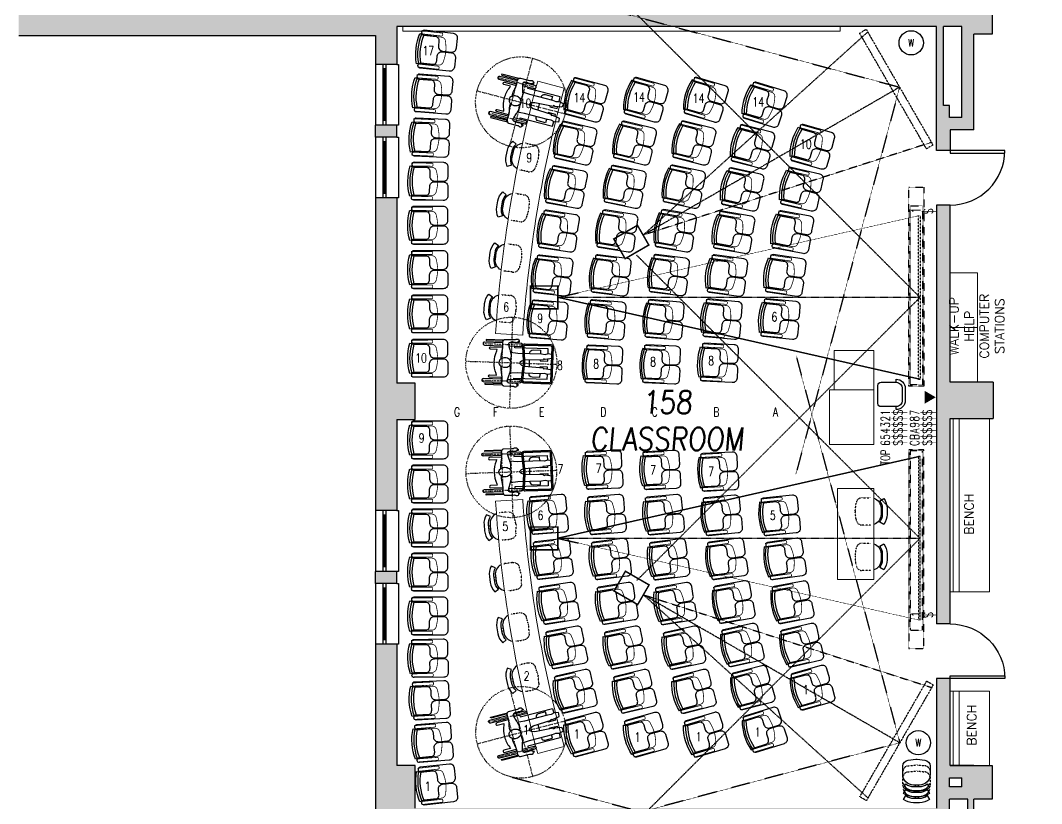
# Model space of a CAD drawing. Extents: x 689 to 4377, y 664 to 3532.
# Drawn here: x 2967 to 3639, y 2058 to 2573 of the extents above; entities that cross this region are included whole.
import ezdxf
from ezdxf.enums import TextEntityAlignment as Align

# ---------------------------------------------------------------- set-up
doc = ezdxf.new("R2010")
doc.units = 0
doc.header["$MEASUREMENT"] = 0
for name, pattern in [('CENTER2', [1.125, 0.75, -0.125, 0.125, -0.125]), ('DASHED2', [0.375, 0.25, -0.125]), ('DOT', [0.25, 0, -0.25]), ('DOT2', [0.125, 0, -0.125])]:
    doc.linetypes.add(name, pattern=pattern)
doc.layers.get('0').update_dxf_attribs({"linetype": 'CONTINUOUS'})
for name, color, linetype in [('A-BELOW', 111, 'CONTINUOUS'), ('A-DOOR', 7, 'CONTINUOUS'), ('A-FS-ID', 6, 'CONTINUOUS'), ('A-FS-NM', 6, 'CONTINUOUS'), ('A-GLAZ', 191, 'CONTINUOUS'), ('A-WL-EX', 171, 'CONTINUOUS'), ('class_ADA', 253, 'CONTINUOUS'), ('class_FILL', 252, 'CONTINUOUS'), ('class_FURN', 30, 'CONTINUOUS'), ('class_OH_TECH', 43, 'DASHED2'), ('class_SWITCHES', 7, 'CONTINUOUS'), ('class_TEXT', 7, 'CONTINUOUS')]:
    doc.layers.add(name, color=color, linetype=linetype)
doc.styles.add('ROMAND', font='romand', dxfattribs={"width": 0.75})
doc.styles.add('RomanS', font='romans.shx')
doc.styles.get("Standard").update_dxf_attribs({"font": 'ROMANS.shx', "width": 0.85, "oblique": 5, "height": 6})

# ---------------------------------------------------------------- blocks, each defined once
blk = doc.blocks.new('IT-SCRN-07')
at = {"linetype": 'DASHED2', "ltscale": 0.5}
for points in [[(186.68, -186.68), (0, 0), (186.68, 186.68)], [(0, 42), (195, 0), (0, -42)]]:
    blk.add_lwpolyline(points, dxfattribs=at)
blk.add_lwpolyline([(5, -44), (0, -44), (0, 44), (5, 44)], close=True, dxfattribs=at)
at = {"linetype": 'DASHED2', "ltscale": 0.5, "const_width": 1}
blk.add_lwpolyline([(195, -7.5), (213, -7.5), (213, 7.5), (195, 7.5)], close=True, dxfattribs=at)
at = {"linetype": 'CENTER2', "ltscale": 0.5}
blk.add_lwpolyline([(0, 0), (195, 0)], dxfattribs=at)
blk = doc.blocks.new('IT-SCRN-09L')
at = {"linetype": 'DASHED2', "ltscale": 0.5}
for points in [[(186.68, -186.68), (0, 0), (186.68, 186.68)], [(0, 54), (238.5, 0), (0, -54)]]:
    blk.add_lwpolyline(points, dxfattribs=at)
for points in [[(-2.5, 58.38), (7.25, 58.38), (7.25, -72.62), (-2.5, -72.62)], [(-1.75, 57.62), (6.5, 57.62), (6.5, -60.44), (-1.75, -60.44)]]:
    blk.add_lwpolyline(points, close=True, dxfattribs=at)
at = {"linetype": 'DASHED2', "ltscale": 0.4}
blk.add_lwpolyline([(0, 54), (1, 54), (1, -54), (0, -54)], close=True, dxfattribs=at)
at = {"linetype": 'DASHED2', "ltscale": 0.5, "const_width": 1}
blk.add_lwpolyline([(238.5, -7.5), (256.5, -7.5), (256.5, 7.5), (238.5, 7.5)], close=True, dxfattribs=at)
at = {"linetype": 'CENTER2', "ltscale": 0.5}
blk.add_lwpolyline([(0, 0), (238.5, 0)], dxfattribs=at)
blk = doc.blocks.new('CHAIR-01')
for points in [[(-8.55, 18.81, -0.160866), (-2, 20.98), (2, 20.98, -0.160866), (8.55, 18.81), (7.04, 16.19, 0.171967), (2, 17.98), (-2, 17.98, 0.171967), (-7.04, 16.19)], [(5.44, 0.58), (0.44, 0.02, -0.055385), (-0.44, 0.02), (-5.44, 0.58, -0.382162), (-9, 4.56), (-9, 9.98, -0.414214), (-2, 16.98), (2, 16.98, -0.414214), (9, 9.98), (9, 4.56, -0.382162)]]:
    blk.add_lwpolyline(points, format="xyb", close=True)
for points in [[(-1, 16.98), (-1, 17.98)], [(1, 16.98), (1, 17.98)]]:
    blk.add_lwpolyline(points)
blk = doc.blocks.new('CHAIR-01A')
blk.add_lwpolyline([(-8.55, 6.53, -0.160866), (-2, 8.69), (2, 8.69, -0.160866), (8.55, 6.53), (7.04, 3.91, 0.171967), (2, 5.69), (-2, 5.69, 0.171967), (-7.04, 3.91)], format="xyb", close=True)
blk.add_lwpolyline([(-8.61, 0, -0.318862), (-2, 4.69), (2, 4.69, -0.318862), (8.61, 0, -0.318862)], format="xyb")
for points in [[(-1, 4.69), (-1, 5.69)], [(1, 4.69), (1, 5.69)]]:
    blk.add_lwpolyline(points)
at = {"linetype": 'DOT2', "ltscale": 0.5}
blk.add_lwpolyline([(8.99, -1.94, -0.013189), (9, -2.31), (9, -7.73, -0.382162), (5.44, -11.7), (0.44, -12.26, -0.055385), (-0.44, -12.26), (-5.44, -11.7, -0.382162), (-9, -7.73), (-9, -2.31, -0.013189), (-8.99, -1.94)], format="xyb", dxfattribs=at)
blk = doc.blocks.new('WC-METAL')
blk.add_circle((0, 0), 8)
at = {"style": 'RomanS', "width": 0.75}
blk.add_text('W', height=5, dxfattribs=at).set_placement((0, 0), align=Align.MIDDLE_CENTER)
blk = doc.blocks.new('SW1')
at = {"const_width": 0.5}
blk.add_lwpolyline([(0, 14), (0, 0)], dxfattribs=at)
at = {"style": 'ROMAND', "width": 0.75}
blk.add_text('S', height=8, dxfattribs=at).set_placement((0, 8.02), align=Align.MIDDLE_CENTER)
blk = doc.blocks.new('TEL')
blk.add_lwpolyline([(-2, 0, 0.5, 10.38, 0), (-11, 0, 10.38, 10.38, 0)], format="xyseb")
at = {"const_width": 0.5}
blk.add_lwpolyline([(-11, -5.2), (-2, 0), (-11, 5.2)], close=True, dxfattribs=at)
blk = doc.blocks.new('STOOL-01')
blk.add_lwpolyline([(-6, 0), (6, 0, -0.414214), (8, -2), (8, -12, -0.414214), (4, -16), (-4, -16, -0.414214), (-8, -12), (-8, -2, -0.414214)], format="xyb", close=True)
blk.add_lwpolyline([(8, -12), (10, -12, -0.414214), (4, -18), (-4, -18, -0.414214), (-10, -12), (-8, -12)], format="xyb")
blk = doc.blocks.new('CHAIR-14-DT')
at = {"ltscale": 0.5, "flags": 128}
for points in [[(-14.44, 6.5), (-14.44, 3.25, -0.414214), (-17.44, 0.25), (-23.44, 0.25, -0.414214), (-26.44, 3.25), (-26.44, 9.5, -0.414214), (-23.44, 12.5), (-4, 12.5, -0.414214), (-2.5, 11), (-2.5, 11, -0.414214), (-4, 9.5), (-11.44, 9.5, 0.414214)], [(-14.44, -6.5), (-14.44, -3.25, 0.414214), (-17.44, -0.25), (-23.44, -0.25, 0.414214), (-26.44, -3.25), (-26.44, -9.5, 0.414214), (-23.44, -12.5), (-4, -12.5, 0.414214), (-2.5, -11), (-2.5, -11, 0.414214), (-4, -9.5), (-11.44, -9.5, -0.414214)]]:
    blk.add_lwpolyline(points, format="xyb", close=True, dxfattribs=at)
at = {"linetype": 'DOT2', "ltscale": 0.5}
blk.add_lwpolyline([(-13.25, -9.25, 0.5, 0.5, 0), (-15.83, -9.25, 0.5, 0.5, -0.353134), (-18.76, -6.88, 0.5, 0.5, 0), (-19.15, -5.07, 0.5, 0.5, -0.053285), (-19.7, 0, 0.5, 0.5, -0.053285), (-19.15, 5.07, 0.5, 0.5, 0), (-18.76, 6.88, 0.5, 0.5, -0.353134), (-15.83, 9.25, 0.5, 0.5, 0), (-13.25, 9.25, 0, 0, 0)], format="xyseb", dxfattribs=at)
at = {"linetype": 'DOT2', "ltscale": 0.5, "const_width": 0.5}
for points in [[(-2.5, 10), (-2.5, 12), (-15.75, 12, 0.414214), (-16.5, 11.25), (-16.5, 10.75, 0.414214), (-15.75, 10)], [(-2.5, -10), (-2.5, -12), (-15.75, -12, -0.414214), (-16.5, -11.25), (-16.5, -10.75, -0.414214), (-15.75, -10)]]:
    blk.add_lwpolyline(points, format="xyb", close=True, dxfattribs=at)
at = {"linetype": 'Continuous'}
blk.add_lwpolyline([(-12.64, 9.25), (-3.99, 9.25), (-1.44, 10, -0.144476), (-1.44, -10), (-3.99, -9.25), (-12.64, -9.25)], format="xyb", dxfattribs=at)
for points in [[(-8.09, 9.71), (-8.09, 10)], [(-8.09, 9.25), (-8.09, 9.5)], [(-6.09, 9.71), (-6.09, 10)], [(-6.09, 9.25), (-6.09, 9.5)], [(-8.09, -9.25), (-8.09, -9.5)], [(-8.09, -9.71), (-8.09, -10)], [(-6.09, -9.25), (-6.09, -9.5)], [(-6.09, -9.71), (-6.09, -10)]]:
    blk.add_lwpolyline(points, dxfattribs=at)
for radius, start, end in [(32.58, 343.50605, 16.49395), (34.08, 343.55808, 16.44192)]:
    blk.add_arc((-35.33, 0), radius, start, end, dxfattribs=at)
blk = doc.blocks.new('CHAIR-13A')
at = {"flags": 128}
for points in [[(1.5, -18.22), (1.5, -1.34, -0.414214), (3, 0.16), (26, 0.16, -0.414214), (27.5, -1.34), (27.5, -18.22, -0.436883), (25.88, -19.72), (16.03, -18.96, 0.038405), (12.97, -18.96), (3.12, -19.72, -0.436883)], [(2.38, -18.22), (2.38, -1.34, -0.414214), (3, -0.72), (26, -0.72, -0.414214), (26.62, -1.34), (26.62, -18.22, -0.436883), (25.95, -18.84), (16.1, -18.09, 0.038405), (12.9, -18.09), (3.05, -18.84, -0.436883)]]:
    blk.add_lwpolyline(points, format="xyb", close=True, dxfattribs=at)
for points in [[(1.69, -2.28), (2.19, -2.28), (2.19, -17.28), (1.69, -17.28)], [(26.81, -2.28), (27.31, -2.28), (27.31, -17.28), (26.81, -17.28)]]:
    blk.add_lwpolyline(points, close=True)
blk = doc.blocks.new('HC-TEMPL')
at = {"color": 253, "linetype": 'DOT'}
for p, q in [((0, 30), (0, -30)), ((-12, 19), (-12, -7)), ((12, 19), (12, -7)), ((-30, 0), (30, 0)), ((-14.75, 6), (14.75, 6))]:
    blk.add_line(p, q, dxfattribs=at)
at = {"color": 253}
for points in [[(-14, 5.86), (-14, 17), (-14.75, 17), (-14.75, 5.45)], [(14.75, 5.45), (14.75, 17), (14, 17), (14, 5.86)], [(6.97, 0.8), (6.57, -4), (6.57, -19.69), (6.29, -22.08), (6.85, -24.19), (6.36, -27.01), (5.45, -27.15), (3.76, -26.79), (2.91, -22.15), (3.34, -21.24), (2.63, -21.17), (2, -8.78), (1.3, -6.67), (0.52, -5.76), (0, -5.68), (-0.52, -5.76), (-1.3, -6.67), (-2, -8.78), (-2.63, -21.17), (-3.34, -21.24), (-2.91, -22.15), (-3.76, -26.79), (-5.45, -27.15), (-6.36, -27.01), (-6.85, -24.19), (-6.29, -22.08), (-6.57, -19.69), (-6.57, -4), (-6.97, 0.8)], [(-14.75, -4.5), (-14.75, -5), (-14, -5), (-14, -4.24)], [(-11, -2), (-10, -2), (-10, -24), (-6.8, -24)], [(6.8, -24), (10, -24), (10, -2), (11, -2)], [(14, -4.24), (14, -5), (14.75, -5), (14.75, -4.5)], [(-3.25, -24), (-2, -24), (-2, -19), (-2.52, -19)], [(2.52, -19), (2, -19), (2, -24), (3.25, -24)]]:
    blk.add_lwpolyline(points, dxfattribs=at)
for points in [[(-11, 5.86), (-11, 18, 1), (-13, 18), (-13, 6.02, 1)], [(-11, 6), (-10, 6), (-10, 14, -1), (-8.5, 14), (-8.5, 9.5), (-7.5, 9.75, -0.123106), (0, 11.25, -0.123106), (7.5, 9.75), (8.5, 9.5), (8.5, 14, -1), (10, 14), (10, 6), (11, 6)], [(13, 6.02), (13, 18, 1), (11, 18), (11, 5.86, 1)], [(-2.43, 6.71, 0.009012), (-3.41, 6.79, 0.040464), (-4.18, 6.76, 0.024009), (-6.95, 6.33, -0.02518), (-9.6, 5.92, -0.062246), (-12.47, 5.98, 0.115331), (-14.03, 5.85, 0.037518), (-14.31, 5.73, 0.035722), (-14.59, 5.57, 0.094361), (-15.15, 5, 0.148049), (-15.29, 4.51), (-15.29, -0.69), (-15.29, -1.61, -0.11973), (-15.36, -1.89, 0.046388), (-15.65, -2.59, 0.031539), (-15.71, -2.89, 0.017582), (-15.79, -3.44, 0.384464), (-15.01, -4.48, 0.325919), (-13.68, -3.86, 0.055549), (-13.4, -3.19, 0.074743), (-13.32, -2.66, 0.052222), (-13.42, -1.88, -0.045141), (-13.54, -0.97, -0.049351), (-13.43, 0.87, -0.103824), (-13.11, 1.7, -0.053783), (-12.93, 1.93, -0.074353), (-12.76, 2.05, -0.158953), (-12.03, 2.18, -0.041249), (-9.31, 1.56, -0.003698), (-7.91, 1.1, 0.006681), (-7.13, 0.86, 0.005459), (-6.14, 0.56, 0.007155), (-5.38, 0.36, 0.061185), (-4.97, 0.31, 0.015766), (-3.41, 0.36, 0.062077), (-2.61, 0.51, 0.029276), (-1.74, 0.85)], [(2.43, 6.71, -0.009012), (3.41, 6.79, -0.040464), (4.18, 6.76, -0.024009), (6.95, 6.33, 0.02518), (9.6, 5.92, 0.062246), (12.47, 5.98, -0.115331), (14.03, 5.85, -0.037518), (14.31, 5.73, -0.035722), (14.59, 5.57, -0.094361), (15.15, 5, -0.148049), (15.29, 4.51), (15.29, -0.69), (15.29, -1.61, 0.11973), (15.36, -1.89, -0.046388), (15.65, -2.59, -0.031539), (15.71, -2.89, -0.017582), (15.79, -3.44, -0.384464), (15.01, -4.48, -0.325919), (13.68, -3.86, -0.055549), (13.4, -3.19, -0.074743), (13.32, -2.66, -0.052222), (13.42, -1.88, 0.045141), (13.54, -0.97, 0.049351), (13.43, 0.87, 0.103824), (13.11, 1.7, 0.053783), (12.93, 1.93, 0.074353), (12.76, 2.05, 0.158953), (12.03, 2.18, 0.041249), (9.31, 1.56, 0.003698), (7.91, 1.1, -0.006681), (7.13, 0.86, -0.005459), (6.14, 0.56, -0.007155), (5.38, 0.36, -0.061185), (4.97, 0.31, -0.015766), (3.41, 0.36, -0.062077), (2.61, 0.51, -0.029276), (1.74, 0.85)], [(-13, 1.85), (-13, -6, 1), (-11, -6), (-11, 2, 1)], [(11, 2), (11, -6, 1), (13, -6), (13, 1.85, 1)], [(-6.57, -19), (-9, -19), (-9, -14, -0.414214), (-7, -12), (-6.57, -12)], [(-2.16, -12), (0, -12), (2.16, -12, -0.414214)], [(6.57, -12), (7, -12, -0.414214), (9, -14), (9, -19), (6.57, -19)]]:
    blk.add_lwpolyline(points, format="xyb", dxfattribs=at)
blk.add_lwpolyline([(0, 8.17, 0.122026), (-1.16, 7.89, 0.105329), (-2.22, 7, 0.087994), (-2.89, 5.74, 0.078725), (-3.14, 4.17, 0.078725), (-2.89, 2.6, 0.087994), (-2.22, 1.35, 0.105329), (-1.16, 0.46, 0.122026), (0, 0.17, 0.122026), (1.16, 0.46, 0.105329), (2.22, 1.35, 0.087994), (2.89, 2.6, 0.078725), (3.14, 4.17, 0.078725), (2.89, 5.74, 0.087994), (2.22, 7, 0.105329), (1.16, 7.89, 0.122026)], format="xyb", close=True, dxfattribs=at)
at = {"color": 253, "linetype": 'DOT'}
blk.add_circle((0, 0), 30, dxfattribs=at)

msp = doc.modelspace()

# ---------------------------------------------------------------- hatches: boundary and pattern name
at = {"layer": 'class_FILL'}
h = msp.add_hatch(color=256, dxfattribs=at)
h.dxf.hatch_style = 1
h.paths.add_polyline_path([(3214.81344, 2569.49503), (3570.18844, 2569.49503), (3570.18844, 2487.87003), (3579.18844, 2487.87003), (3579.18844, 2501.49503), (3594.81344, 2501.49503), (3594.81344, 2564.49503), (3606.81344, 2564.49503), (3606.81344, 2586.49503), (3594.81344, 2586.49503), (3594.81344, 2816.49503), (3606.81344, 2816.49503), (3606.81344, 2838.49503), (3574.81344, 2838.49503), (3574.81344, 2830.49503), (3586.81344, 2830.49503), (3586.81344, 2782.49503), (3538.81344, 2782.49503), (3538.81344, 2778.49503), (3574.81344, 2778.49503), (3574.81344, 2577.49503), (3424.81344, 2577.49503), (3424.81344, 2768.49503), (3497.81344, 2768.49503), (3497.81344, 2830.49503), (3538.81344, 2830.49503), (3538.81344, 2838.49503), (3473.31344, 2838.49503), (3473.31344, 2830.49503), (3489.81344, 2830.49503), (3489.81344, 2776.49503), (3424.81344, 2776.49503), (3424.81344, 2830.49503), (3441.31344, 2830.49503), (3441.31344, 2838.49503), (3418.81344, 2838.49503), (3418.81344, 2834.49503), (3420.81344, 2834.49503), (3420.81344, 2577.49503), (3412.81344, 2577.49503), (3412.81344, 2585.49503), (3396.81344, 2585.49503), (3396.81344, 2577.49503), (3384.81344, 2577.49503), (3384.81344, 2834.49503), (3386.81344, 2834.49503), (3386.81344, 2838.49503), (3260.81344, 2838.49503), (3260.81344, 2830.49503), (3262.81344, 2830.49503), (3262.81344, 2794.49503), (3270.81344, 2794.49503), (3270.81344, 2818.49503), (3380.81344, 2818.49503), (3380.81344, 2577.49503), (3216.81344, 2577.49503), (3216.81344, 2614.96026), (3208.81344, 2614.96026), (3208.81344, 2585.49503), (3199.81344, 2585.49503), (3199.81344, 2818.49503), (3208.81344, 2818.49503), (3208.81344, 2614.96026), (3216.81344, 2614.96026), (3216.81344, 2717.49503), (3262.81344, 2717.49503), (3262.81344, 2733.49503), (3258.81344, 2733.49503), (3258.81344, 2721.49503), (3216.81344, 2721.49503), (3216.81344, 2745.49503), (3258.81344, 2745.49503), (3258.81344, 2733.49503), (3262.81344, 2733.49503), (3262.81344, 2749.49503), (3216.81344, 2749.49503), (3216.81344, 2830.49503), (3224.81344, 2830.49503), (3224.81344, 2838.49503), (3183.81344, 2838.49503), (3183.81344, 2826.49503), (3166.81344, 2826.49503), (3166.81344, 2818.49503), (3191.81344, 2818.49503), (3191.81344, 2727.24503), (3092.81344, 2727.24503), (3092.81344, 2818.49503), (3118.81344, 2818.49503), (3118.81344, 2826.49503), (3101.81344, 2826.49503), (3101.81344, 2838.49503), (3068.81344, 2838.49503), (3068.81344, 2830.49503), (3084.81344, 2830.49503), (3084.81344, 2719.24503), (3191.81344, 2719.24503), (3191.81344, 2585.49503), (3187.81344, 2585.49503), (3187.81344, 2577.49503), (3016.81344, 2577.49503), (3016.81344, 2830.49503), (3032.81344, 2830.49503), (3032.81344, 2838.49503), (2969.81344, 2838.49503), (2969.81344, 2830.49503), (2981.81344, 2830.49503), (2981.81344, 2818.49503), (2997.81344, 2818.49503), (2997.81344, 2830.49503), (3008.81344, 2830.49503), (3008.81344, 2577.49503), (2997.81344, 2577.49503), (2997.81344, 2585.49503), (2981.81344, 2585.49503), (2981.81344, 2577.49503), (2965.81344, 2577.49503), (2965.81344, 2563.49503), (3200.81344, 2563.49503), (3200.81344, 2544.49503), (3214.81344, 2544.49503)])
h.paths.add_polyline_path([(3270.81344, 2826.49503), (3270.81344, 2830.49503), (3368.81344, 2830.49503), (3368.81344, 2826.49503)], flags=16)
h.paths.add_polyline_path([(3574.81344, 2569.49503), (3586.81344, 2569.49503), (3586.81344, 2541.49503), (3586.81344, 2509.49503), (3578.81344, 2509.49503), (3578.81344, 2517.49503), (3574.81344, 2517.49503)], flags=16)
h.paths.add_polyline_path([(3582.81344, 2577.49503), (3582.81344, 2778.49503), (3586.81344, 2778.49503), (3586.81344, 2577.49503)], flags=16)
h = msp.add_hatch(color=256, dxfattribs=at)
h.dxf.hatch_style = 1
h.paths.add_polyline_path([(3214.81344, 2504.49503), (3200.81344, 2504.49503), (3200.81344, 2496.49503), (3214.81344, 2496.49503)])
h.paths.add_polyline_path([(3214.81344, 2456.49503), (3200.81344, 2456.49503), (3200.81344, 2250.49503), (3214.81344, 2250.49503), (3214.81344, 2310.49503), (3226.81344, 2310.49503), (3226.81344, 2334.49503), (3214.81344, 2334.49503)])
h = msp.add_hatch(color=256, dxfattribs=at)
h.dxf.hatch_style = 1
h.paths.add_polyline_path([(3607.43844, 2335.12003), (3579.18844, 2335.12003), (3579.18844, 2371.12003), (3579.18844, 2451.87003), (3570.18844, 2451.87003), (3570.18844, 2175.87003), (3579.18844, 2175.87003), (3579.18844, 2311.12003), (3607.43844, 2311.12003)])
h.paths.add_polyline_path([(3616.20897, 2347.69604), (3616.20897, 2396.41032), (3577.20897, 2396.41032), (3577.20897, 2347.69604)], flags=9)
h = msp.add_hatch(color=256, dxfattribs=at)
h.dxf.hatch_style = 1
h.paths.add_polyline_path([(3214.81344, 2210.49503), (3200.81344, 2210.49503), (3200.81344, 2202.49503), (3214.81344, 2202.49503)])
h = msp.add_hatch(color=256, dxfattribs=at)
h.dxf.hatch_style = 1
h.paths.add_polyline_path([(3214.81344, 2162.49503), (3200.81344, 2162.49503), (3200.81344, 1956.49503), (3214.81344, 1956.49503), (3214.81344, 2046.49503), (3355.35203, 2046.49503), (3380.22928, 2053.16087), (3381.56344, 2054.49503), (3226.81344, 2054.49503), (3226.81344, 2082.49503), (3214.81344, 2082.49503)])
h.paths.add_polyline_path([(3380.22928, 2053.16087), (3355.35203, 2046.49503), (3373.56344, 2046.49503)], flags=17)
h.paths.add_polyline_path([(3385.20844, 2054.49503), (3381.56344, 2054.49503), (3380.22928, 2053.16087)], flags=17)
h.paths.add_polyline_path([(3594.81344, 2060.49503), (3606.81344, 2060.49503), (3606.81344, 2082.49503), (3579.18844, 2082.49503), (3579.18844, 2139.87003), (3570.18844, 2139.87003), (3570.18844, 2054.49503), (3385.20844, 2054.49503), (3380.22928, 2053.16087), (3373.56344, 2046.49503), (3570.18844, 2046.49503), (3570.18844, 1968.12003), (3579.18844, 1968.12003), (3579.18844, 1992.49503), (3594.81344, 1992.49503)])
h.paths.add_polyline_path([(3578.81344, 2060.49503), (3590.81344, 2060.49503), (3590.81344, 2008.49503), (3586.81344, 2008.49503), (3586.81344, 2000.49503), (3578.81344, 2000.49503)], flags=16)
h.paths.add_polyline_path([(3578.81344, 2068.49503), (3578.81344, 2074.49503), (3586.81344, 2074.49503), (3586.81344, 2068.49503)], flags=16)

# ---------------------------------------------------------------- linework, layer by layer
at = {"layer": 'A-BELOW'}
for p, q in [((3200.81344, 2544.49503), (3200.81344, 2504.49503)), ((3214.81344, 2544.49503), (3215.81344, 2544.49503)), ((3215.81344, 2544.49503), (3215.81344, 2504.49503)), ((3215.81344, 2504.49503), (3214.81344, 2504.49503)), ((3200.81344, 2496.49503), (3200.81344, 2456.49503)), ((3214.81344, 2496.49503), (3215.81344, 2496.49503)), ((3215.81344, 2496.49503), (3215.81344, 2456.49503)), ((3215.81344, 2456.49503), (3214.81344, 2456.49503)), ((3200.81344, 2250.49503), (3200.81344, 2210.49503)), ((3214.81344, 2250.49503), (3215.81344, 2250.49503)), ((3215.81344, 2250.49503), (3215.81344, 2210.49503)), ((3215.81344, 2210.49503), (3214.81344, 2210.49503)), ((3200.81344, 2202.49503), (3200.81344, 2162.49503)), ((3214.81344, 2202.49503), (3215.81344, 2202.49503)), ((3215.81344, 2202.49503), (3215.81344, 2162.49503)), ((3215.81344, 2162.49503), (3214.81344, 2162.49503))]:
    msp.add_line(p, q, dxfattribs=at)
at = {"layer": 'A-DOOR', "linetype": 'Continuous', "lineweight": -3}
for points in [[(3579.18844, 2487.87003), (3579.18844, 2486.12003), (3615.18844, 2486.12003), (3615.18844, 2487.87003)], [(3579.18844, 2139.87003), (3579.18844, 2141.62003), (3615.18844, 2141.62003), (3615.18844, 2139.87003)]]:
    msp.add_lwpolyline(points, close=True, dxfattribs=at)
msp.add_arc((3579.18844, 2487.87003), 36, 270, 0, dxfattribs=at)
at = {"layer": 'A-DOOR', "linetype": 'Continuous', "lineweight": -3, "extrusion": (0, 0, -1)}
msp.add_arc((-3579.18844, 2139.87003), 36, 90, 180, dxfattribs=at)
at = {"layer": 'A-GLAZ'}
for p, q in [((3205.81344, 2504.49503), (3205.81344, 2544.49503)), ((3207.81344, 2504.49503), (3207.81344, 2544.49503)), ((3207.81344, 2541.49503), (3205.81344, 2541.49503)), ((3206.06344, 2507.49503), (3206.06344, 2541.49503)), ((3206.56344, 2507.49503), (3206.56344, 2541.49503)), ((3206.81344, 2507.49503), (3206.81344, 2541.49503)), ((3207.81344, 2507.49503), (3205.81344, 2507.49503)), ((3205.81344, 2456.49503), (3205.81344, 2496.49503)), ((3207.81344, 2456.49503), (3207.81344, 2496.49503)), ((3207.81344, 2493.49503), (3205.81344, 2493.49503)), ((3206.06344, 2459.49503), (3206.06344, 2493.49503)), ((3206.56344, 2459.49503), (3206.56344, 2493.49503)), ((3206.81344, 2459.49503), (3206.81344, 2493.49503)), ((3207.81344, 2459.49503), (3205.81344, 2459.49503)), ((3205.81344, 2210.49503), (3205.81344, 2250.49503)), ((3207.81344, 2247.49503), (3205.81344, 2247.49503)), ((3206.06344, 2213.49503), (3206.06344, 2247.49503)), ((3206.56344, 2213.49503), (3206.56344, 2247.49503)), ((3206.81344, 2213.49503), (3206.81344, 2247.49503)), ((3207.81344, 2210.49503), (3207.81344, 2250.49503)), ((3207.81344, 2213.49503), (3205.81344, 2213.49503)), ((3205.81344, 2162.49503), (3205.81344, 2202.49503)), ((3207.81344, 2199.49503), (3205.81344, 2199.49503)), ((3206.06344, 2165.49503), (3206.06344, 2199.49503)), ((3206.56344, 2165.49503), (3206.56344, 2199.49503)), ((3206.81344, 2165.49503), (3206.81344, 2199.49503)), ((3207.81344, 2162.49503), (3207.81344, 2202.49503)), ((3207.81344, 2165.49503), (3205.81344, 2165.49503))]:
    msp.add_line(p, q, dxfattribs=at)
at = {"layer": 'A-WL-EX'}
for p, q in [((3606.81344, 2586.49503), (3606.81344, 2564.49503)), ((3570.18844, 2569.49503), (3214.81344, 2569.49503)), ((3214.81344, 2569.49503), (3214.81344, 2544.49503)), ((3570.18844, 2487.87003), (3570.18844, 2569.49503)), ((3586.81344, 2569.49503), (3574.81344, 2569.49503)), ((3574.81344, 2517.49503), (3574.81344, 2569.49503)), ((3586.81344, 2541.49503), (3586.81344, 2569.49503)), ((2965.81344, 2563.49503), (3200.81344, 2563.49503)), ((3200.81344, 2563.49503), (3200.81344, 2544.49503)), ((3606.81344, 2564.49503), (3594.81344, 2564.49503)), ((3594.81344, 2501.49503), (3594.81344, 2564.49503)), ((3214.81344, 2544.49503), (3200.81344, 2544.49503)), ((3586.81344, 2509.49503), (3586.81344, 2541.49503)), ((3578.81344, 2517.49503), (3574.81344, 2517.49503)), ((3578.81344, 2509.49503), (3578.81344, 2517.49503)), ((3586.81344, 2509.49503), (3578.81344, 2509.49503)), ((3200.81344, 2496.49503), (3200.81344, 2504.49503)), ((3214.81344, 2504.49503), (3200.81344, 2504.49503)), ((3214.81344, 2496.49503), (3214.81344, 2504.49503)), ((3594.81344, 2501.49503), (3579.18844, 2501.49503)), ((3579.18844, 2501.49503), (3579.18844, 2487.87003)), ((3214.81344, 2496.49503), (3200.81344, 2496.49503)), ((3579.18844, 2487.87003), (3570.18844, 2487.87003)), ((3200.81344, 2456.49503), (3200.81344, 2250.49503)), ((3214.81344, 2456.49503), (3200.81344, 2456.49503)), ((3214.81344, 2456.49503), (3214.81344, 2334.49503)), ((3579.18844, 2451.87003), (3570.18844, 2451.87003)), ((3570.18844, 2451.87003), (3570.18844, 2175.87003)), ((3579.18844, 2335.12003), (3579.18844, 2451.87003)), ((3226.81344, 2334.49503), (3214.81344, 2334.49503)), ((3226.81344, 2310.49503), (3226.81344, 2334.49503)), ((3607.43844, 2335.12003), (3579.18844, 2335.12003)), ((3607.43844, 2335.12003), (3607.43844, 2311.12003)), ((3214.81344, 2310.49503), (3214.81344, 2250.49503)), ((3214.81344, 2310.49503), (3226.81344, 2310.49503)), ((3579.18844, 2175.87003), (3579.18844, 2311.12003)), ((3579.18844, 2311.12003), (3607.43844, 2311.12003)), ((3214.81344, 2250.49503), (3200.81344, 2250.49503)), ((3200.81344, 2202.49503), (3200.81344, 2210.49503)), ((3214.81344, 2210.49503), (3200.81344, 2210.49503)), ((3214.81344, 2202.49503), (3214.81344, 2210.49503)), ((3214.81344, 2202.49503), (3200.81344, 2202.49503)), ((3579.18844, 2175.87003), (3570.18844, 2175.87003)), ((3200.81344, 2162.49503), (3200.81344, 1956.49503)), ((3214.81344, 2162.49503), (3200.81344, 2162.49503)), ((3214.81344, 2162.49503), (3214.81344, 2082.49503)), ((3570.18844, 2139.87003), (3570.18844, 2054.49503)), ((3579.18844, 2139.87003), (3570.18844, 2139.87003)), ((3579.18844, 2082.49503), (3579.18844, 2139.87003)), ((3226.81344, 2082.49503), (3214.81344, 2082.49503)), ((3226.81344, 2054.49503), (3226.81344, 2082.49503)), ((3579.18844, 2082.49503), (3606.81344, 2082.49503)), ((3594.81344, 2082.49503), (3579.18844, 2082.49503)), ((3606.81344, 2082.49503), (3606.81344, 2060.49503)), ((3578.81344, 2074.49503), (3586.81344, 2074.49503)), ((3578.81344, 2068.49503), (3578.81344, 2074.49503)), ((3586.81344, 2068.49503), (3586.81344, 2074.49503)), ((3586.81344, 2068.49503), (3578.81344, 2068.49503)), ((3578.81344, 2000.49503), (3578.81344, 2060.49503)), ((3590.81344, 2060.49503), (3578.81344, 2060.49503)), ((3590.81344, 2008.49503), (3590.81344, 2060.49503)), ((3594.81344, 1992.49503), (3594.81344, 2060.49503)), ((3606.81344, 2060.49503), (3594.81344, 2060.49503))]:
    msp.add_line(p, q, dxfattribs=at)
at = {"layer": 'class_FURN', "lineweight": 13}
for points in [[(3218.81344, 2566.49503), (3506.81344, 2566.49503), (3506.81344, 2569.49503), (3218.81344, 2569.49503)], [(3579.18844, 2371.12003), (3597.18844, 2371.12003), (3597.18844, 2407.12003), (3579.18844, 2407.12003)], [(3579.18844, 2335.12003), (3597.18844, 2335.12003), (3597.18844, 2371.12003), (3579.18844, 2371.12003)], [(3528.81344, 2355.99503), (3502.81344, 2355.99503), (3502.81344, 2329.99503), (3528.81344, 2329.99503)], [(3528.81344, 2293.99503), (3499.81344, 2293.99503), (3499.81344, 2329.99503), (3528.81344, 2329.99503)], [(3504.94567, 2265.03349), (3504.94567, 2205.03349), (3528.94567, 2205.03349), (3528.94567, 2265.03349)]]:
    msp.add_lwpolyline(points, close=True, dxfattribs=at)
for points in [[(3324.93037, 2528.7711, 0.050058064), (3297.74797, 2366.0474), (3279.78655, 2367.2253, -0.050058064), (3307.56131, 2533.49503)], [(3324.93037, 2095.21897, -0.050058064), (3297.74797, 2257.94266), (3279.78655, 2256.76477, 0.050058064), (3307.56131, 2090.49503)]]:
    msp.add_lwpolyline(points, format="xyb", close=True, dxfattribs=at)
for points in [[(3579.23011, 2197.12003), (3605.06344, 2197.12003), (3605.06344, 2311.12003)], [(3581.06344, 2197.12003), (3581.06344, 2311.12003)], [(3585.06344, 2197.12003), (3585.06344, 2311.12003)], [(3605.06344, 2082.49503), (3605.06344, 2131.47806), (3579.06344, 2131.47806)], [(3581.06344, 2082.49503), (3581.06344, 2131.47806)], [(3585.06344, 2082.49503), (3585.06344, 2131.47806)]]:
    msp.add_lwpolyline(points, dxfattribs=at)

# ---------------------------------------------------------------- block references
at = {"layer": 'class_ADA', "lineweight": 13}
for p, rotation in [((3296.65639, 2519.51819), 75.35820721856663), ((3290.1711, 2347.93242), 87.99999999999982)]:
    msp.add_blockref('HC-TEMPL', p, dxfattribs=dict(at, rotation=rotation))
at = {"layer": 'class_ADA', "lineweight": 13, "xscale": -1}
for p, rotation in [((3290.1711, 2276.05764), 92.00000000000016), ((3296.65639, 2104.47187), 104.6417927814334)]:
    msp.add_blockref('HC-TEMPL', p, dxfattribs=dict(at, rotation=rotation))
at = {"layer": 'class_FURN', "lineweight": 13}
for name, p, rotation in [('CHAIR-14-DT', (3227.43978, 2555.00131), 173.6842820685515), ('CHAIR-14-DT', (3224.69954, 2525.93958), 175.54269733359), ('CHAIR-14-DT', (3443.74838, 2522.00753), 162.7949497508828), ('CHAIR-14-DT', (3222.9032, 2496.80426), 177.4011125986283), ('CHAIR-14-DT', (3435.62576, 2493.7126), 165.17069454566), ('CHAIR-14-DT', (3475.07591, 2493.93546), 164.2914153703829), ('CHAIR-01A', (3295.74142, 2484.24462), 77.65078621358307), ('CHAIR-14-DT', (3222.05267, 2467.62602), 179.2595278636669), ('CHAIR-14-DT', (3428.68302, 2465.10528), 167.5464393404377), ('CHAIR-14-DT', (3467.71113, 2465.35573), 166.8079766085558), ('CHAIR-01A', (3289.51236, 2451.05534), 79.94336520859747), ('CHAIR-14-DT', (3221.97751, 2438.43442), 180.0000000011696), ('CHAIR-14-DT', (3422.9321, 2436.23476), 169.9221841352152), ('CHAIR-14-DT', (3461.60834, 2436.4802), 169.3245378467294), ('CHAIR-01A', (3284.61593, 2417.64345), 82.23594420361452), ('CHAIR-14-DT', (3221.97751, 2409.2425), 180.0000000011692), ('CHAIR-14-DT', (3418.38288, 2407.15066), 172.2979289299925), ('CHAIR-14-DT', (3456.7793, 2407.36454), 171.8410990849021), ('CHAIR-14-DT', (3221.97751, 2380.05059), 180.0000000011692), ('CHAIR-01A', (3281.05998, 2384.06244), 84.52852319863173), ('CHAIR-14-DT', (3415.04318, 2377.90298), 174.6736737247701), ('CHAIR-14-DT', (3453.23334, 2378.06494), 174.3576603230754), ('CHAIR-14-DT', (3221.97751, 2350.85867), 180.0000000011692), ('CHAIR-13A', (3317.60844, 2361.33647), 268.0000000000001), ('CHAIR-14-DT', (3412.91875, 2348.542), 177.0494185195475), ('STOOL-01', (3531.64107, 2327.05325, 90), 90), ('CHAIR-14-DT', (3221.97751, 2297.00297), 180.0000000011692), ('CHAIR-14-DT', (3336.77048, 2276.6975), 182.5738928521488), ('CHAIR-14-DT', (3374.81626, 2276.5823), 182.7135810561279), ('CHAIR-14-DT', (3221.97751, 2267.99855), 180.0000000011692), ('CHAIR-14-DT', (3300.55435, 2246.8798), 184.5324297455601), ('CHAIR-14-DT', (3338.6928, 2246.71827), 184.7638622870182), ('CHAIR-14-DT', (3376.84658, 2246.54351), 185.019917087938), ('CHAIR-01A', (3528.94567, 2250.03349), 270), ('CHAIR-14-DT', (3221.97751, 2238.99414), 180.0000000011692), ('CHAIR-14-DT', (3303.46721, 2217.03776), 186.6174339176714), ('CHAIR-14-DT', (3341.7593, 2216.83439), 186.9538317218876), ('CHAIR-14-DT', (3380.08409, 2216.61076), 187.3262531197481), ('CHAIR-01A', (3528.94567, 2220.03349), 270), ('CHAIR-14-DT', (3221.97751, 2209.98972), 180.0000000011692), ('CHAIR-14-DT', (3307.46385, 2187.32146), 188.7024380897823), ('CHAIR-14-DT', (3345.96552, 2187.08951), 189.1438011567567), ('CHAIR-14-DT', (3384.52355, 2186.83254), 189.6325891515583), ('CHAIR-14-DT', (3221.97751, 2180.98972), 180.0000000011692), ('CHAIR-14-DT', (3312.53899, 2157.77023), 190.7874422618937), ('CHAIR-14-DT', (3351.3053, 2157.5271), 191.333770591626), ('CHAIR-14-DT', (3390.15774, 2157.25709), 191.9389251833683), ('CHAIR-14-DT', (3222.10097, 2152.91727), 180.9490224498358), ('CHAIR-14-DT', (3318.68591, 2128.42322), 192.872446434005), ('CHAIR-14-DT', (3357.77084, 2128.19032), 193.5237400264954), ('CHAIR-14-DT', (3396.97756, 2127.93233), 194.2452612151784), ('CHAIR-14-DT', (3223.01257, 2124.86), 182.7481501040404), ('CHAIR-14-DT', (3325.89647, 2099.31927), 194.9574506061162), ('CHAIR-14-DT', (3365.35271, 2099.12203), 195.7137094613647), ('CHAIR-14-DT', (3404.97195, 2098.90578), 196.5515972469886), ('CHAIR-14-DT', (3224.81048, 2096.65779), 184.5472777582448), ('CHAIR-14-DT', (3227.49293, 2068.52592), 186.3464054124489)]:
    msp.add_blockref(name, p, dxfattribs=dict(at, rotation=rotation))
msp.add_blockref('WC-METAL', (3553.50951, 2558.72345), dxfattribs=at)
at = {"layer": 'class_FURN', "lineweight": 13, "xscale": -1}
for name, p, rotation in [('CHAIR-14-DT', (3325.89647, 2524.67079), 345.0425493938837), ('CHAIR-14-DT', (3365.35271, 2524.86803), 344.2862905386353), ('CHAIR-14-DT', (3404.97195, 2525.08429), 343.4484027530114), ('CHAIR-14-DT', (3318.68591, 2495.56685), 347.1275535659951), ('CHAIR-14-DT', (3357.77084, 2495.79975), 346.4762599735046), ('CHAIR-14-DT', (3396.97756, 2496.05773), 345.7547387848215), ('CHAIR-14-DT', (3312.53899, 2466.21983), 349.2125577381063), ('CHAIR-14-DT', (3351.3053, 2466.46297), 348.666229408374), ('CHAIR-14-DT', (3390.15774, 2466.73298), 348.0610748166316), ('CHAIR-14-DT', (3307.46385, 2436.66861), 351.2975619102177), ('CHAIR-14-DT', (3345.96552, 2436.90055), 350.8561988432434), ('CHAIR-14-DT', (3384.52355, 2437.15753), 350.3674108484418), ('CHAIR-14-DT', (3303.46721, 2406.9523), 353.3825660823287), ('CHAIR-14-DT', (3341.7593, 2407.15568), 353.0461682781125), ('CHAIR-14-DT', (3380.08409, 2407.37931), 352.6737468802519), ('CHAIR-14-DT', (3300.55435, 2377.11027), 355.4675702544399), ('CHAIR-14-DT', (3338.6928, 2377.2718), 355.2361377129819), ('CHAIR-14-DT', (3376.84658, 2377.44655), 354.9800829120621), ('CHAIR-14-DT', (3336.77048, 2347.29256), 357.4261071478512), ('CHAIR-14-DT', (3374.81626, 2347.40776), 357.2864189438721), ('CHAIR-13A', (3317.60844, 2262.65359), 272), ('CHAIR-14-DT', (3412.91875, 2275.44806), 2.95058148045249), ('CHAIR-14-DT', (3415.04318, 2246.08709), 5.326326275229833), ('CHAIR-14-DT', (3453.23334, 2245.92513), 5.64233967692462), ('CHAIR-01A', (3281.05998, 2239.92763), 95.47147680136825), ('CHAIR-14-DT', (3418.38288, 2216.83941), 7.702071070007496), ('CHAIR-14-DT', (3456.7793, 2216.62552), 8.15890091509785), ('CHAIR-01A', (3284.61593, 2206.34661), 97.76405579638545), ('CHAIR-14-DT', (3422.9321, 2187.75531), 10.07781586478476), ('CHAIR-14-DT', (3461.60834, 2187.50987), 10.6754621532706), ('CHAIR-01A', (3289.51236, 2172.93473), 100.0566347914025), ('CHAIR-14-DT', (3428.68302, 2158.88479), 12.45356065956226), ('CHAIR-14-DT', (3467.71113, 2158.63433), 13.19202339144423), ('CHAIR-01A', (3295.74142, 2139.74545), 102.349213786417), ('CHAIR-14-DT', (3435.62576, 2130.27747), 14.82930545434001), ('CHAIR-14-DT', (3475.07591, 2130.05461), 15.70858462961707), ('CHAIR-14-DT', (3443.74838, 2101.98253), 17.20505024911719)]:
    msp.add_blockref(name, p, dxfattribs=dict(at, rotation=rotation))
at = {"layer": 'class_FURN'}
msp.add_blockref('WC-METAL', (3558.22745, 2097.58345), dxfattribs=at)
at = {"layer": 'class_FURN', "rotation": 180}
for name, p in [('CHAIR-01', (3557.02121, 2086.6996)), ('CHAIR-01A', (3557.02121, 2070.6996)), ('CHAIR-01A', (3557.02121, 2066.6996))]:
    msp.add_blockref(name, p, dxfattribs=at)
at = {"layer": 'class_OH_TECH', "lineweight": 13}
for name, p, rotation in [('IT-SCRN-07', (3545.86793, 2529.51027), 210), ('IT-SCRN-09L', (3559.31344, 2390.99503), 180), ('IT-SCRN-07', (3546.03458, 2097.58827), 150), ('IT-SCRN-07', (3545.86793, 2006.51027), 210)]:
    msp.add_blockref(name, p, dxfattribs=dict(at, rotation=rotation))
at = {"layer": 'class_OH_TECH', "lineweight": 13, "xscale": -1}
msp.add_blockref('IT-SCRN-09L', (3559.31344, 2232.24503), dxfattribs=at)
at = {"layer": 'class_SWITCHES', "xscale": 0.75, "yscale": 0.75, "zscale": 0.75, "rotation": 90}
for p in [(3570.81344, 2447.74503), (3550.90956, 2315.20177), (3570.08545, 2315.20177), (3550.90956, 2311.20177), (3550.90956, 2307.20177), (3570.08545, 2311.20177), (3570.08545, 2307.20177), (3550.90956, 2303.20177), (3550.90956, 2299.20177), (3570.08545, 2303.20177), (3570.08545, 2299.20177), (3550.90956, 2295.20177), (3570.08545, 2295.20177), (3570.81344, 2181.74719), (3570.81344, 2181.74719)]:
    msp.add_blockref('SW1', p, dxfattribs=at)
at = {"layer": 'class_SWITCHES', "lineweight": 13, "xscale": 0.75, "yscale": 0.75, "zscale": 0.75}
msp.add_blockref('TEL', (3570.81344, 2325.20483), dxfattribs=at)

# ---------------------------------------------------------------- texts
at = {"layer": 'A-FS-ID', "oblique": 5, "width": 0.85}
msp.add_text('158', height=15, dxfattribs=at).set_placement((3392.81344, 2321.99503), align=Align.MIDDLE)
at = {"layer": 'A-FS-NM', "oblique": 5, "width": 0.85}
msp.add_text('CLASSROOM', height=15, dxfattribs=at).set_placement((3392.81344, 2297.70932), align=Align.MIDDLE)
at = {"layer": 'class_FURN', "insert": (3590.27323, 2095.68111), "char_height": 6, "width": 73.6903998, "attachment_point": 1, "rotation": 90, "style": 'RomanS'}
msp.add_mtext('BENCH', dxfattribs=at)
at = {"layer": 'class_SWITCHES', "style": 'RomanS'}
for s, width, p in [('1', 0.75, (3556.69348, 2448.30093)), ('1', 0.67, (3536.5558, 2315.04021)), ('7', 0.67, (3555.73169, 2315.04021)), ('2', 0.67, (3536.5558, 2311.04021)), ('3', 0.67, (3536.5558, 2307.04021)), ('8', 0.67, (3555.73169, 2311.04021)), ('9', 0.67, (3555.73169, 2307.04021)), ('4', 0.67, (3536.5558, 2303.04021)), ('5', 0.67, (3536.5558, 2299.04021)), ('A', 0.67, (3555.73169, 2303.04021)), ('B', 0.67, (3555.73169, 2299.04021)), ('6', 0.67, (3536.5558, 2295.04021)), ('C', 0.67, (3555.73169, 2295.04021)), ('TOP', 0.67, (3536.5558, 2285.60839)), ('1', 0.75, (3556.69348, 2182.30309))]:
    msp.add_text(s, height=6, rotation=90, dxfattribs=dict(at, width=width)).set_placement(p, align=Align.MIDDLE_CENTER)
at = {"layer": 'class_TEXT', "style": 'RomanS', "width": 0.75}
for s, p in [('17', (3235.53251, 2553.56691)), ('10', (3299.57029, 2518.81437)), ('14', (3335.03209, 2522.5993)), ('14', (3374.28105, 2522.94339)), ('14', (3413.53002, 2522.25522)), ('14', (3452.77899, 2519.84663)), ('10', (3484.10931, 2491.97579)), ('9', (3301.98032, 2483.02958)), ('6', (3286.80418, 2384.71109)), ('6', (3463.42455, 2378.17349)), ('9', (3309.18298, 2377.14124)), ('10', (3230.71496, 2351.08893)), ('8', (3322.17745, 2346.31167)), ('8', (3346.02193, 2347.20588)), ('8', (3383.54945, 2348.58222)), ('8', (3421.76555, 2349.27039)), ('G', (3254.441, 2315.46208)), ('F', (3279.9184, 2315.46208)), ('E', (3310.21584, 2315.46208)), ('D', (3350.84198, 2315.46208)), ('C', (3384.58232, 2315.46208)), ('B', (3425.20844, 2315.46208)), ('A', (3464.08047, 2315.46208)), ('9', (3231.11242, 2298.31319)), ('7', (3322.60419, 2277.94807)), ('7', (3347.74337, 2278.38898)), ('7', (3383.54945, 2277.35673)), ('7', (3421.76555, 2276.32448)), ('6', (3309.39397, 2247.45378)), ('5', (3462.39169, 2247.42138)), ('5', (3286.26258, 2240.13319)), ('2', (3300.25245, 2141.53108)), ('1', (3484.10288, 2132.58489)), ('1', (3299.90815, 2106.09038)), ('1', (3333.3042, 2103.3377)), ('1', (3452.42827, 2104.71404)), ('1', (3373.24175, 2101.2732)), ('1', (3413.52359, 2101.61728)), ('1', (3235.18178, 2068.92926))]:
    msp.add_text(s, height=6, dxfattribs=at).set_placement(p, align=Align.MIDDLE_CENTER)
at = {"layer": 'class_TEXT', "lineweight": 13, "char_height": 6, "width": 64.5949134, "attachment_point": 5, "rotation": 90, "style": 'RomanS'}
for s, insert in [('WALK-UP HELP COMPUTER STATIONS', (3596.70897, 2372.05318)), ('BENCH', (3591.61582, 2248.15363))]:
    msp.add_mtext(s, dxfattribs=dict(at, insert=insert))

doc.saveas('drawing.dxf')
